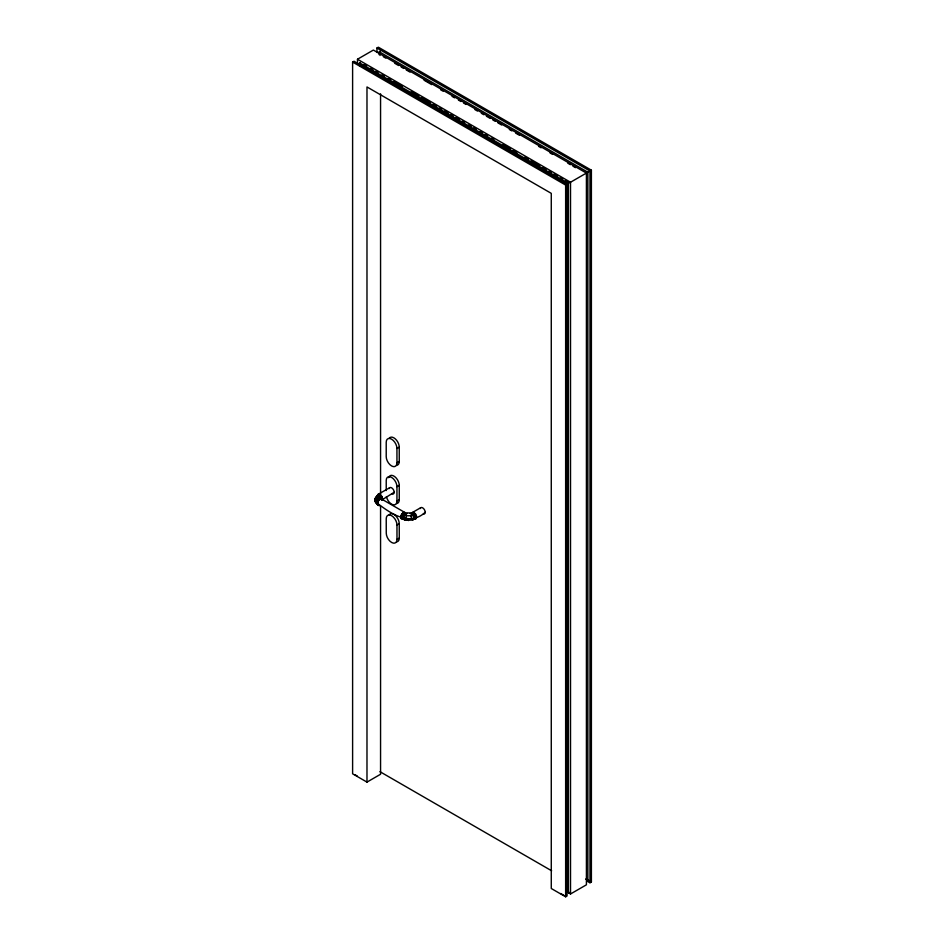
<?xml version="1.0" encoding="UTF-8"?>
<svg xmlns="http://www.w3.org/2000/svg" width="944" height="944" viewBox="0 0 944 944"><rect width="100%" height="100%" fill="white"/><g stroke="black" fill="none" stroke-linecap="round" stroke-linejoin="round"><path stroke-width="1.42" d="M377.458 495.989L378.214 494.326L389.789 487.635M382.521 499.683L382.261 497.276A3.634 2.1 60 0 0 380.031 494.503L378.214 494.326L376.149 497.299L379.37 494.219L375.559 497.889L380.031 494.503L378.131 495.447L374.969 499.187L376.267 502.42L374.969 500.627L376.267 497.405L382.261 497.276L378.131 495.447M411.549 514.232L411.891 512.946A3.634 2.1 60 0 1 414.121 512.745C416.693 513.571 418.133 520.215 414.121 518.693L411.891 512.946L405.424 512.946A3.634 2.1 -60 0 0 403.194 512.745C400.622 513.583 399.182 520.215 403.194 518.693L405.424 512.946L405.767 514.232M406.309 515.79L403.194 512.745L403.56 518.185L401.908 519.035L401.908 513.89L404.61 520.109L412.705 520.109L413.755 518.185L414.121 512.745L411.018 515.754L406.309 515.79L405.719 518.905L404.61 520.109L403.194 518.693M405.011 512.568L381.848 499.187A3.634 2.1 -60 0 0 380.031 499.376C377.895 500.285 375.865 505.618 379.37 505.595L375.559 501.937L377.789 497.712L379.677 497.169L382.261 499.565M406.687 519.884L407.183 518.905L408.516 520.592M377.801 494.703L376.798 496.65L378.214 494.326M416.351 515.518L415.407 519.035L413.755 518.185L415.407 513.89L415.218 517.69L416.351 518.492M394.191 492.272L381.931 499.907L377.789 496.249M374.969 499.187L376.267 497.405L377.789 497.712L374.969 500.627M377.789 503.577L377.211 504.367L374.969 501.347L374.969 498.479L377.128 496.32M377.801 502.149L376.798 503.176L377.801 505.111M412.705 520.109L414.121 518.693M381.848 499.187L377.211 499.199L374.969 501.347C388.55 512.049 408.976 527.543 425.213 512.285M400.964 518.492L402.097 517.69L400.964 515.518M366.98 782.104L352.608 773.809L352.608 62.056L354.024 61.242L567.061 184.245L567.061 895.986L565.645 896.8L551.272 888.505L551.272 193.355L366.98 86.954L366.98 782.104L380.562 774.257L380.562 506.208M357.481 63.673L357.481 59.248L373.376 50.067L586.413 173.071L586.413 884.811L570.518 893.98L568.43 892.776L568.43 183.455L359.581 62.882L359.581 65.832M376.939 52.439L376.939 48.014L378.355 47.2L591.392 170.191L591.392 881.944L589.976 882.758L587.876 881.554L587.876 172.221L379.028 51.637L379.028 54.587M352.608 62.056L565.645 185.059L567.061 184.245M357.481 59.248L570.518 182.239L586.413 173.071M587.876 172.221L588.914 171.631M376.939 48.014L589.976 171.017L591.392 170.191M396.94 448.459A7.587 4.378 60 0 0 391.583 439.172A7.587 4.378 60 0 0 386.214 442.264L386.214 456.636A7.587 4.378 60 0 0 391.583 465.935A7.587 4.378 60 0 0 396.952 462.831L396.94 448.459L399.241 447.137A7.587 4.378 60 0 0 395.265 438.854A7.587 4.378 60 0 0 389.235 438.252M396.952 462.831L399.253 461.51L399.241 447.137M386.415 496.579A7.587 4.378 60 0 0 392.291 504.509A7.587 4.378 60 0 0 396.952 501.063L396.952 486.691L399.253 485.358A7.587 4.378 60 0 0 394.592 476.531A7.587 4.378 60 0 0 388.704 477.664M396.952 501.063L399.253 499.73L399.253 485.358M412.292 512.568L420.823 507.636M396.964 524.958A7.587 4.378 60 0 0 391.583 515.684A7.587 4.378 60 0 0 386.226 518.799L386.261 533.183A7.587 4.378 60 0 0 391.642 542.47A7.587 4.378 60 0 0 396.987 539.354L396.964 524.958L399.241 523.649A7.587 4.378 60 0 0 395.253 515.377A7.587 4.378 60 0 0 389.223 514.787M396.987 539.354L399.277 538.033L399.241 523.649M568.43 892.776L569.09 892.387L566.931 891.136M587.876 881.554L588.914 880.953L585.646 879.065M379.087 505.005L377.211 504.367L375.559 501.937L380.031 499.376L377.211 499.199M375.559 501.937L379.37 499.86L376.149 502.515L378.214 505.5L376.798 503.176L378.214 501.288L376.149 502.515L379.37 505.595M404.61 514.846L407.159 513.465M410.156 513.465L412.705 514.846M383.323 56.699L385.86 58.162M394.769 63.307L398.592 65.514M401.141 66.977L403.678 68.452M406.227 69.927L410.038 72.122M424.045 80.205L431.679 84.618M440.588 89.763L443.125 91.226M452.034 96.371L454.583 97.834M458.395 100.04L460.943 101.515M463.492 102.979L466.029 104.454M474.938 109.598L477.487 111.062M481.298 113.268L483.847 114.731M486.396 116.206L490.207 118.413M492.756 119.876L495.305 121.351M497.842 122.814L501.665 125.021M509.3 129.434L511.849 130.897M515.66 133.104L519.483 135.311M538.564 146.332L541.113 147.795M550.022 152.94L552.559 154.403M567.828 163.229L570.377 164.693M572.925 166.168L575.462 167.631M364.065 64.699L366.614 66.163M370.437 68.369L372.986 69.844M375.535 71.319L378.084 72.782M381.895 74.989L384.444 76.464M388.267 78.671L390.816 80.134M393.365 81.609L402.274 86.754M411.183 91.898L418.829 96.312M421.378 97.787L430.287 102.931M432.836 104.395L436.659 106.601M439.208 108.076L441.757 109.539M444.294 111.014L448.117 113.221M450.666 114.696L453.214 116.159M455.763 117.634L459.575 119.841M462.123 121.304L464.672 122.779M468.495 124.986L471.044 126.461M473.593 127.924L476.13 129.399M479.953 131.605L482.502 133.069M485.051 134.544L487.6 136.019M491.411 138.213L493.96 139.688M502.881 144.833L510.515 149.246M513.064 150.721L516.887 152.928M524.522 157.329L528.345 159.536M530.894 161.011L539.803 166.156M542.352 167.631L546.175 169.837M548.724 171.301L551.272 172.776M553.809 174.239L557.633 176.445M560.181 177.92L562.73 179.395M565.279 180.859L569.09 183.065M586.495 879.112L591.392 881.944M379.936 771.661L551.65 870.793M355.086 774.788L357.257 776.039M560.701 893.496L563.946 895.372M382.521 498.137L380.892 497.051L382.603 498.963M382.521 500.131L380.892 498.338L382.037 500.013M411.018 515.754L411.596 518.905M386.226 490.55L386.226 480.496A7.587 4.378 60 0 1 391.583 477.393A7.587 4.378 60 0 1 396.952 486.691M589.976 171.017L589.976 882.758M570.518 182.239L570.518 893.98M565.645 185.059L565.645 896.8M380.562 93.834L380.562 494.432M380.054 51.047L380.054 55.472M360.254 62.493L360.254 65.443M399.277 538.033A7.587 4.378 60 0 1 396.598 541.856M389.129 488.579A3.634 2.1 60 0 1 393.436 489.735A3.634 2.1 60 0 1 392.279 494.042M420.151 508.592A3.634 2.1 60 0 1 424.458 509.748A3.634 2.1 60 0 1 423.301 514.043M399.253 461.51A7.587 4.378 60 0 1 396.563 465.321M399.253 499.73A7.587 4.378 60 0 1 396.574 503.541"/></g></svg>
